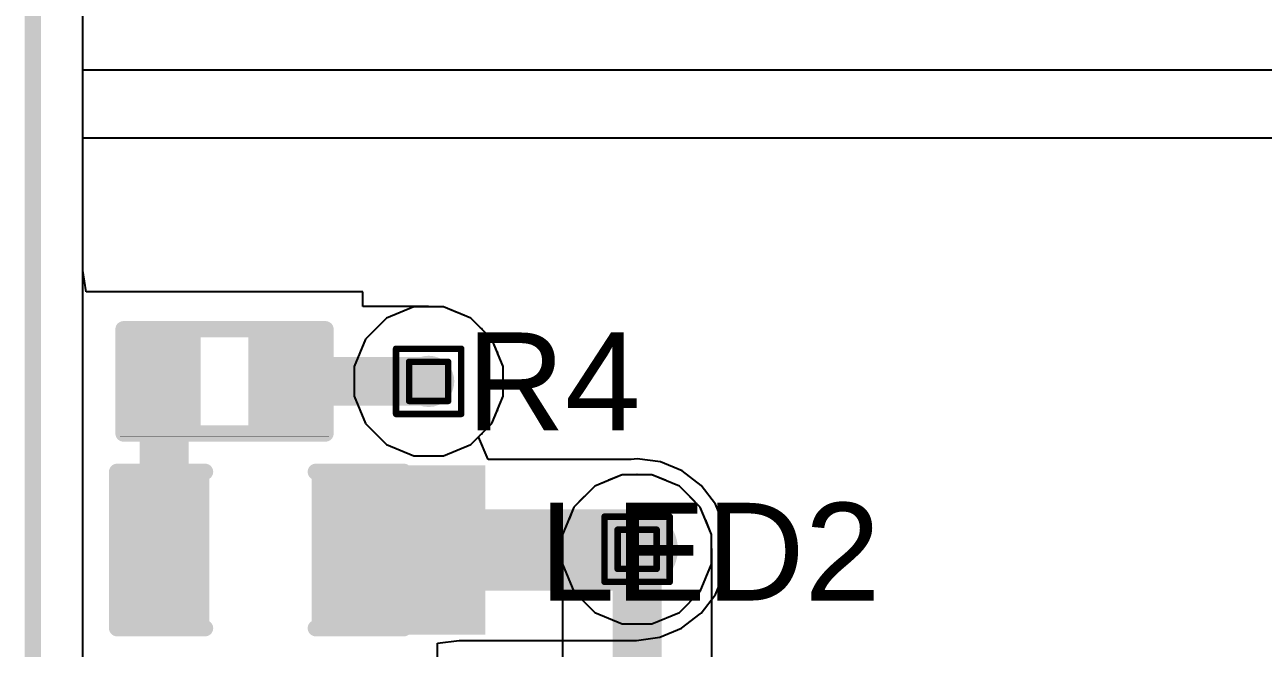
# Model space of a CAD drawing. Header units: inches. Extents: x -18 to 5357, y -8 to 5291.
# Drawn here: x -4.06 to 5.59, y 47.26 to 52.12 of the extents above; entities that cross this region are included whole.
import ezdxf

# ---------------------------------------------------------------- set-up
doc = ezdxf.new("R2010")
doc.units = ezdxf.units.IN
for name, color, linetype in [('Board Outline', 216, 'Continuous'), ('Bottom Layer', 5, 'Continuous'), ('Drill Drawing', 1, 'Continuous'), ('Ground', 16, 'Continuous'), ('Power', 76, 'Continuous'), ('Top Layer', 1, 'Continuous'), ('Top Overlay', 2, 'Continuous'), ('Top Paste', 8, 'Continuous'), ('Top Solder', 216, 'Continuous'), ('Via Holes', 16, 'Continuous')]:
    doc.layers.add(name, color=color, linetype=linetype)
doc.styles.add('Arial', font='', dxfattribs={"height": 0.2})
doc.styles.get('Arial').set_extended_font_data('Arial')

# ---------------------------------------------------------------- blocks, each defined once
blk = doc.blocks.new('R___0402_5')
at = {"layer": 'Top Layer'}
for points in [[(-0.6985, -0.3175), (-0.6985, 0.3175), (-0.2413, 0.3175), (-0.2413, -0.3175)], [(0.2413, -0.3175), (0.2413, 0.3175), (0.6985, 0.3175), (0.6985, -0.3175)]]:
    blk.add_hatch(color=1, dxfattribs=at).paths.add_polyline_path(points)
at = {"layer": 'Top Paste'}
for points in [[(-0.6985, -0.3175), (-0.6985, 0.3175), (-0.2413, 0.3175), (-0.2413, -0.3175)], [(0.2413, -0.3175), (0.2413, 0.3175), (0.6985, 0.3175), (0.6985, -0.3175)]]:
    blk.add_hatch(color=8, dxfattribs=at).paths.add_polyline_path(points)
at = {"layer": 'Top Solder'}
for points in [[(-0.7535, -0.3725), (-0.7535, 0.3725), (-0.1863, 0.3725), (-0.1863, -0.3725)], [(0.1863, -0.3725), (0.1863, 0.3725), (0.7535, 0.3725), (0.7535, -0.3725)]]:
    blk.add_hatch(color=216, dxfattribs=at).paths.add_polyline_path(points)
at = {"layer": 'Top Overlay'}
for points in [[(-0.7874, 0.4064, 0.127, 0.127, 0), (0.7874, 0.4064, 0.127, 0.127, 0)], [(-0.7874, 0.4064, 0.127, 0.127, 0), (-0.7874, -0.4064, 0.127, 0.127, 0)], [(0.7874, -0.4064, 0.127, 0.127, 0), (0.7874, 0.4064, 0.127, 0.127, 0)], [(-0.7874, -0.4064, 0.127, 0.127, 0), (0.7874, -0.4064, 0.127, 0.127, 0)], [(-0.8128, -0.4318, 0.00323, 0.00323, 0), (0.8128, -0.4318, 0.00323, 0.00323, 0)]]:
    blk.add_lwpolyline(points, format="xyseb", dxfattribs=at)
for points in [[(-0.8192, 0.4064, 0.0635, 0.0635, 1), (-0.7557, 0.4064, 0.0635, 0.0635, 1)], [(-0.8192, 0.4064, 0.0635, 0.0635, 1), (-0.7557, 0.4064, 0.0635, 0.0635, 1)], [(0.7556, 0.4064, 0.0635, 0.0635, 1), (0.8191, 0.4064, 0.0635, 0.0635, 1)], [(0.7556, 0.4064, 0.0635, 0.0635, 1), (0.8191, 0.4064, 0.0635, 0.0635, 1)], [(-0.8191, -0.4064, 0.0635, 0.0635, 1), (-0.7556, -0.4064, 0.0635, 0.0635, 1)], [(-0.8191, -0.4064, 0.0635, 0.0635, 1), (-0.7556, -0.4064, 0.0635, 0.0635, 1)], [(0.7556, -0.4064, 0.0635, 0.0635, 1), (0.8191, -0.4064, 0.0635, 0.0635, 1)], [(0.7556, -0.4064, 0.0635, 0.0635, 1), (0.8191, -0.4064, 0.0635, 0.0635, 1)], [(-0.8136, -0.4318, 0.00161, 0.00161, 1), (-0.812, -0.4318, 0.00161, 0.00161, 1)], [(0.812, -0.4318, 0.00161, 0.00161, 1), (0.8136, -0.4318, 0.00161, 0.00161, 1)]]:
    blk.add_lwpolyline(points, format="xyseb", close=True, dxfattribs=at)
blk = doc.blocks.new('LED_0603_73')
at = {"layer": 'Top Layer'}
for points in [[(-1, 0.5), (-0.5, 0.5), (-0.5, -0.5), (-1, -0.5)], [(0.5, 0.5), (1, 0.5), (1, -0.5), (0.5, -0.5)]]:
    blk.add_hatch(color=1, dxfattribs=at).paths.add_polyline_path(points)
at = {"layer": 'Top Overlay'}
blk.add_hatch(color=2, dxfattribs=at).paths.add_polyline_path([(1.1176, -0.6604), (1.7526, -0.6604), (1.7526, 0.6604), (1.1176, 0.6604)])
at = {"layer": 'Top Paste'}
for points in [[(-1, 0.5), (-0.5, 0.5), (-0.5, -0.5), (-1, -0.5)], [(0.5, 0.5), (1, 0.5), (1, -0.5), (0.5, -0.5)]]:
    blk.add_hatch(color=8, dxfattribs=at).paths.add_polyline_path(points)
at = {"layer": 'Top Solder'}
for points in [[(-1.1016, 0.6016), (-0.3984, 0.6016), (-0.3984, -0.6016), (-1.1016, -0.6016)], [(0.3984, 0.6016), (1.1016, 0.6016), (1.1016, -0.6016), (0.3984, -0.6016)]]:
    blk.add_hatch(color=216, dxfattribs=at).paths.add_polyline_path(points)
at = {"layer": 'Top Overlay'}
for points in [[(-1.1176, 0.6096, 0.127, 0.127, 0), (-0.4318, 0.6096, 0.127, 0.127, 0)], [(-1.1176, -0.6096, 0.127, 0.127, 0), (-1.1176, 0.6096, 0.127, 0.127, 0)], [(0.4318, 0.6096, 0.127, 0.127, 0), (1.1176, 0.6096, 0.127, 0.127, 0)], [(1.1176, -0.6096, 0.127, 0.127, 0), (1.1176, 0.6096, 0.127, 0.127, 0)], [(-1.1176, -0.6096, 0.127, 0.127, 0), (-0.4318, -0.6096, 0.127, 0.127, 0)], [(0.4318, -0.6096, 0.127, 0.127, 0), (1.1176, -0.6096, 0.127, 0.127, 0)]]:
    blk.add_lwpolyline(points, format="xyseb", dxfattribs=at)
for points in [[(-1.1493, 0.6096, 0.0635, 0.0635, 1), (-1.0858, 0.6096, 0.0635, 0.0635, 1)], [(-1.1493, 0.6096, 0.0635, 0.0635, 1), (-1.0858, 0.6096, 0.0635, 0.0635, 1)], [(-0.4636, 0.6096, 0.0635, 0.0635, 1), (-0.4001, 0.6096, 0.0635, 0.0635, 1)], [(0.4001, 0.6096, 0.0635, 0.0635, 1), (0.4636, 0.6096, 0.0635, 0.0635, 1)], [(1.0859, 0.6096, 0.0635, 0.0635, 1), (1.1494, 0.6096, 0.0635, 0.0635, 1)], [(1.0859, 0.6096, 0.0635, 0.0635, 1), (1.1494, 0.6096, 0.0635, 0.0635, 1)], [(-1.1494, -0.6096, 0.0635, 0.0635, 1), (-1.0859, -0.6096, 0.0635, 0.0635, 1)], [(-1.1494, -0.6096, 0.0635, 0.0635, 1), (-1.0859, -0.6096, 0.0635, 0.0635, 1)], [(-0.4636, -0.6096, 0.0635, 0.0635, 1), (-0.4001, -0.6096, 0.0635, 0.0635, 1)], [(0.4001, -0.6096, 0.0635, 0.0635, 1), (0.4636, -0.6096, 0.0635, 0.0635, 1)], [(1.0859, -0.6096, 0.0635, 0.0635, 1), (1.1494, -0.6096, 0.0635, 0.0635, 1)], [(1.0859, -0.6096, 0.0635, 0.0635, 1), (1.1494, -0.6096, 0.0635, 0.0635, 1)]]:
    blk.add_lwpolyline(points, format="xyseb", close=True, dxfattribs=at)

msp = doc.modelspace()

# ---------------------------------------------------------------- hatches: boundary and pattern name
at = {"layer": 'Bottom Layer'}
h = msp.add_hatch(color=5, dxfattribs=at)
edge = h.paths.add_edge_path()
edge.add_arc((-0.9144, 49.3401), 0.2, 0, 360)
h = msp.add_hatch(color=5, dxfattribs=at)
edge = h.paths.add_edge_path()
edge.add_arc((0.7112, 48.0314), 0.2, 0, 360)
at = {"layer": 'Ground'}
h = msp.add_hatch(color=16, dxfattribs=at)
edge = h.paths.add_edge_path()
edge.add_arc((-0.9144, 49.3401), 0.2, 0, 360)
h = msp.add_hatch(color=16, dxfattribs=at)
edge = h.paths.add_edge_path()
edge.add_arc((0.7112, 48.0314), 0.2, 0, 360)
at = {"layer": 'Power'}
h = msp.add_hatch(color=76, dxfattribs=at)
edge = h.paths.add_edge_path()
edge.add_arc((-0.9144, 49.3401), 0.2, 0, 360)
h = msp.add_hatch(color=76, dxfattribs=at)
edge = h.paths.add_edge_path()
edge.add_arc((0.7112, 48.0314), 0.2, 0, 360)
at = {"layer": 'Top Layer'}
h = msp.add_hatch(color=1, dxfattribs=at)
edge = h.paths.add_edge_path()
edge.add_arc((-0.9144, 49.3401), 0.2, 0, 360)
h = msp.add_hatch(color=1, dxfattribs=at)
edge = h.paths.add_edge_path()
edge.add_arc((0.7112, 48.0314), 0.2, 0, 360)
at = {"layer": 'Via Holes'}
h = msp.add_hatch(color=7, dxfattribs=at)
edge = h.paths.add_edge_path()
edge.add_arc((-0.9144, 49.3401), 0.1, 0, 360)
h = msp.add_hatch(color=7, dxfattribs=at)
edge = h.paths.add_edge_path()
edge.add_arc((0.7112, 48.0314), 0.1, 0, 360)

# ---------------------------------------------------------------- linework, layer by layer
at = {"layer": 'Board Outline'}
msp.add_lwpolyline([(-3.9999, -1.4599, 0.127, 0.127, 0), (-3.9999, 73.4601, 0.127, 0.127, 0)], format="xyseb", dxfattribs=at)
at = {"layer": 'Bottom Layer'}
for p, q in [((-3.6114, 30.6629), (-3.6114, 73.4601)), ((-1.2435, 49.8326), (-1.4069, 49.6692)), ((-1.03, 49.9211), (-1.2435, 49.8326)), ((-0.7988, 49.9211), (-1.03, 49.9211)), ((-0.5853, 49.8326), (-0.7988, 49.9211)), ((-0.4219, 49.6692), (-0.5853, 49.8326)), ((-1.4069, 49.6692), (-1.4954, 49.4556)), ((-0.3334, 49.4556), (-0.4219, 49.6692)), ((-1.4954, 49.4556), (-1.4954, 49.2245)), ((-0.3334, 49.2245), (-0.3334, 49.4556)), ((-1.4954, 49.2245), (-1.4069, 49.011)), ((-0.4219, 49.011), (-0.3334, 49.2245)), ((-1.4069, 49.011), (-1.2435, 48.8475)), ((-0.5853, 48.8475), (-0.4219, 49.011)), ((-1.2435, 48.8475), (-1.03, 48.7591)), ((-0.7988, 48.7591), (-0.5853, 48.8475)), ((-1.03, 48.7591), (-0.7988, 48.7591)), ((0.4967, 48.5714), (0.4882, 48.5697)), ((0.5956, 48.6124), (0.4967, 48.5714)), ((0.7027, 48.6124), (0.5956, 48.6124)), ((0.7112, 48.6141), (0.7027, 48.6124)), ((0.7197, 48.6124), (0.7112, 48.6141)), ((0.8268, 48.6124), (0.7197, 48.6124)), ((0.9257, 48.5714), (0.8268, 48.6124)), ((0.9342, 48.5697), (0.9257, 48.5714)), ((0.3821, 48.5239), (0.3064, 48.4483)), ((0.481, 48.5649), (0.3821, 48.5239)), ((0.4882, 48.5697), (0.481, 48.5649)), ((0.9414, 48.5649), (0.9342, 48.5697)), ((1.0403, 48.5239), (0.9414, 48.5649)), ((1.116, 48.4483), (1.0403, 48.5239)), ((0.2943, 48.4362), (0.2187, 48.3605)), ((0.2992, 48.4434), (0.2943, 48.4362)), ((0.3064, 48.4483), (0.2992, 48.4434)), ((1.1232, 48.4434), (1.116, 48.4483)), ((1.1281, 48.4362), (1.1232, 48.4434)), ((1.2037, 48.3605), (1.1281, 48.4362)), ((0.2187, 48.3605), (0.1777, 48.2616)), ((1.2447, 48.2616), (1.2037, 48.3605)), ((0.1712, 48.2459), (0.1302, 48.147)), ((0.1729, 48.2544), (0.1712, 48.2459)), ((0.1777, 48.2616), (0.1729, 48.2544)), ((1.2495, 48.2544), (1.2447, 48.2616)), ((1.2512, 48.2459), (1.2495, 48.2544)), ((1.2922, 48.147), (1.2512, 48.2459)), ((0.1302, 48.147), (0.1302, 48.0399)), ((1.2922, 48.0399), (1.2922, 48.147)), ((0.1302, 48.0399), (0.1285, 48.0314)), ((0.1285, 48.0314), (0.1285, 47.0596)), ((1.2939, 48.0314), (1.2922, 48.0399)), ((1.2939, 43.5951), (1.2939, 48.0314))]:
    msp.add_line(p, q, dxfattribs=at)
msp.add_lwpolyline([(0.7112, 43.4686, 0.381, 0.381, 0), (0.7112, 48.0314, 0.381, 0.381, 0)], format="xyseb", dxfattribs=at)
msp.add_lwpolyline([(0.6159, 48.0314, 0.1905, 0.1905, 1), (0.8065, 48.0314, 0.1905, 0.1905, 1)], format="xyseb", close=True, dxfattribs=at)
at = {"layer": 'Drill Drawing'}
for points in [[(-1.1684, 49.5941, 0.0508, 0.0508, 0), (-0.6604, 49.5941, 0.0508, 0.0508, 0)], [(-1.1684, 49.0861, 0.0508, 0.0508, 0), (-1.1684, 49.5941, 0.0508, 0.0508, 0)], [(-0.6604, 49.0861, 0.0508, 0.0508, 0), (-0.6604, 49.5941, 0.0508, 0.0508, 0)], [(-1.0668, 49.4925, 0.0508, 0.0508, 0), (-0.762, 49.4925, 0.0508, 0.0508, 0)], [(-1.0668, 49.1877, 0.0508, 0.0508, 0), (-1.0668, 49.4925, 0.0508, 0.0508, 0)], [(-0.762, 49.1877, 0.0508, 0.0508, 0), (-0.762, 49.4925, 0.0508, 0.0508, 0)], [(-1.0668, 49.1877, 0.0508, 0.0508, 0), (-0.762, 49.1877, 0.0508, 0.0508, 0)], [(-1.1684, 49.0861, 0.0508, 0.0508, 0), (-0.6604, 49.0861, 0.0508, 0.0508, 0)], [(0.4572, 48.2854, 0.0508, 0.0508, 0), (0.9652, 48.2854, 0.0508, 0.0508, 0)], [(0.4572, 47.7774, 0.0508, 0.0508, 0), (0.4572, 48.2854, 0.0508, 0.0508, 0)], [(0.9652, 47.7774, 0.0508, 0.0508, 0), (0.9652, 48.2854, 0.0508, 0.0508, 0)], [(0.5588, 48.1838, 0.0508, 0.0508, 0), (0.8636, 48.1838, 0.0508, 0.0508, 0)], [(0.5588, 47.879, 0.0508, 0.0508, 0), (0.5588, 48.1838, 0.0508, 0.0508, 0)], [(0.8636, 47.879, 0.0508, 0.0508, 0), (0.8636, 48.1838, 0.0508, 0.0508, 0)], [(0.5588, 47.879, 0.0508, 0.0508, 0), (0.8636, 47.879, 0.0508, 0.0508, 0)], [(0.4572, 47.7774, 0.0508, 0.0508, 0), (0.9652, 47.7774, 0.0508, 0.0508, 0)]]:
    msp.add_lwpolyline(points, format="xyseb", dxfattribs=at)
for points in [[(-1.1811, 49.5941, 0.0254, 0.0254, 1), (-1.1557, 49.5941, 0.0254, 0.0254, 1)], [(-1.1811, 49.5941, 0.0254, 0.0254, 1), (-1.1557, 49.5941, 0.0254, 0.0254, 1)], [(-0.6731, 49.5941, 0.0254, 0.0254, 1), (-0.6477, 49.5941, 0.0254, 0.0254, 1)], [(-0.6731, 49.5941, 0.0254, 0.0254, 1), (-0.6477, 49.5941, 0.0254, 0.0254, 1)], [(-1.0795, 49.4925, 0.0254, 0.0254, 1), (-1.0541, 49.4925, 0.0254, 0.0254, 1)], [(-1.0795, 49.4925, 0.0254, 0.0254, 1), (-1.0541, 49.4925, 0.0254, 0.0254, 1)], [(-0.7747, 49.4925, 0.0254, 0.0254, 1), (-0.7493, 49.4925, 0.0254, 0.0254, 1)], [(-0.7747, 49.4925, 0.0254, 0.0254, 1), (-0.7493, 49.4925, 0.0254, 0.0254, 1)], [(-1.0795, 49.1877, 0.0254, 0.0254, 1), (-1.0541, 49.1877, 0.0254, 0.0254, 1)], [(-1.0795, 49.1877, 0.0254, 0.0254, 1), (-1.0541, 49.1877, 0.0254, 0.0254, 1)], [(-0.7747, 49.1877, 0.0254, 0.0254, 1), (-0.7493, 49.1877, 0.0254, 0.0254, 1)], [(-0.7747, 49.1877, 0.0254, 0.0254, 1), (-0.7493, 49.1877, 0.0254, 0.0254, 1)], [(-1.1811, 49.0861, 0.0254, 0.0254, 1), (-1.1557, 49.0861, 0.0254, 0.0254, 1)], [(-1.1811, 49.0861, 0.0254, 0.0254, 1), (-1.1557, 49.0861, 0.0254, 0.0254, 1)], [(-0.6731, 49.0861, 0.0254, 0.0254, 1), (-0.6477, 49.0861, 0.0254, 0.0254, 1)], [(-0.6731, 49.0861, 0.0254, 0.0254, 1), (-0.6477, 49.0861, 0.0254, 0.0254, 1)], [(0.4445, 48.2854, 0.0254, 0.0254, 1), (0.4699, 48.2854, 0.0254, 0.0254, 1)], [(0.4445, 48.2854, 0.0254, 0.0254, 1), (0.4699, 48.2854, 0.0254, 0.0254, 1)], [(0.9525, 48.2854, 0.0254, 0.0254, 1), (0.9779, 48.2854, 0.0254, 0.0254, 1)], [(0.9525, 48.2854, 0.0254, 0.0254, 1), (0.9779, 48.2854, 0.0254, 0.0254, 1)], [(0.5461, 48.1838, 0.0254, 0.0254, 1), (0.5715, 48.1838, 0.0254, 0.0254, 1)], [(0.5461, 48.1838, 0.0254, 0.0254, 1), (0.5715, 48.1838, 0.0254, 0.0254, 1)], [(0.8509, 48.1838, 0.0254, 0.0254, 1), (0.8763, 48.1838, 0.0254, 0.0254, 1)], [(0.8509, 48.1838, 0.0254, 0.0254, 1), (0.8763, 48.1838, 0.0254, 0.0254, 1)], [(0.5461, 47.879, 0.0254, 0.0254, 1), (0.5715, 47.879, 0.0254, 0.0254, 1)], [(0.5461, 47.879, 0.0254, 0.0254, 1), (0.5715, 47.879, 0.0254, 0.0254, 1)], [(0.8509, 47.879, 0.0254, 0.0254, 1), (0.8763, 47.879, 0.0254, 0.0254, 1)], [(0.8509, 47.879, 0.0254, 0.0254, 1), (0.8763, 47.879, 0.0254, 0.0254, 1)], [(0.4445, 47.7774, 0.0254, 0.0254, 1), (0.4699, 47.7774, 0.0254, 0.0254, 1)], [(0.4445, 47.7774, 0.0254, 0.0254, 1), (0.4699, 47.7774, 0.0254, 0.0254, 1)], [(0.9525, 47.7774, 0.0254, 0.0254, 1), (0.9779, 47.7774, 0.0254, 0.0254, 1)], [(0.9525, 47.7774, 0.0254, 0.0254, 1), (0.9779, 47.7774, 0.0254, 0.0254, 1)]]:
    msp.add_lwpolyline(points, format="xyseb", close=True, dxfattribs=at)
at = {"layer": 'Ground'}
for p, q in [((-3.6114, 30.6629), (-3.6114, 73.4601)), ((-1.2435, 49.8326), (-1.4069, 49.6692)), ((-1.03, 49.9211), (-1.2435, 49.8326)), ((-0.7988, 49.9211), (-1.03, 49.9211)), ((-0.5853, 49.8326), (-0.7988, 49.9211)), ((-0.4219, 49.6692), (-0.5853, 49.8326)), ((-1.4069, 49.6692), (-1.4954, 49.4556)), ((-0.3334, 49.4556), (-0.4219, 49.6692)), ((-1.4954, 49.4556), (-1.4954, 49.2245)), ((-0.3334, 49.2245), (-0.3334, 49.4556)), ((-1.4954, 49.2245), (-1.4069, 49.011)), ((-0.4219, 49.011), (-0.3334, 49.2245)), ((-1.4069, 49.011), (-1.2435, 48.8475)), ((-0.5853, 48.8475), (-0.4219, 49.011)), ((-1.2435, 48.8475), (-1.03, 48.7591)), ((-0.7988, 48.7591), (-0.5853, 48.8475)), ((-1.03, 48.7591), (-0.7988, 48.7591)), ((0.5956, 48.6124), (0.3821, 48.5239)), ((0.8268, 48.6124), (0.5956, 48.6124)), ((1.0403, 48.5239), (0.8268, 48.6124)), ((0.3821, 48.5239), (0.2187, 48.3605)), ((1.2037, 48.3605), (1.0403, 48.5239)), ((0.2187, 48.3605), (0.1302, 48.147)), ((1.2922, 48.147), (1.2037, 48.3605)), ((0.1302, 48.147), (0.1302, 47.9158)), ((1.2922, 47.9158), (1.2922, 48.147)), ((0.1302, 47.9158), (0.2187, 47.7023)), ((1.2037, 47.7023), (1.2922, 47.9158)), ((0.2187, 47.7023), (0.3821, 47.5389)), ((1.0403, 47.5389), (1.2037, 47.7023)), ((0.3821, 47.5389), (0.5956, 47.4504)), ((0.8268, 47.4504), (1.0403, 47.5389)), ((0.5956, 47.4504), (0.8268, 47.4504))]:
    msp.add_line(p, q, dxfattribs=at)
at = {"layer": 'Power'}
for p, q in [((-3.6114, 51.7652), (-3.6114, 73.4601)), ((10.1429, 51.7652), (-3.6114, 51.7652)), ((-3.6114, 43.531), (-3.6114, 51.2382)), ((-3.6114, 51.2382), (9.6774, 51.2382)), ((0.5956, 48.6124), (0.3821, 48.5239)), ((0.8268, 48.6124), (0.5956, 48.6124)), ((1.0403, 48.5239), (0.8268, 48.6124)), ((0.3821, 48.5239), (0.2187, 48.3605)), ((1.2037, 48.3605), (1.0403, 48.5239)), ((0.2187, 48.3605), (0.1302, 48.147)), ((1.2922, 48.147), (1.2037, 48.3605)), ((0.1302, 48.147), (0.1302, 47.9158)), ((1.2922, 47.9158), (1.2922, 48.147)), ((0.1302, 47.9158), (0.2187, 47.7023)), ((1.2037, 47.7023), (1.2922, 47.9158)), ((0.2187, 47.7023), (0.3821, 47.5389)), ((1.0403, 47.5389), (1.2037, 47.7023)), ((0.3821, 47.5389), (0.5956, 47.4504)), ((0.8268, 47.4504), (1.0403, 47.5389)), ((0.5956, 47.4504), (0.8268, 47.4504))]:
    msp.add_line(p, q, dxfattribs=at)
at = {"layer": 'Top Layer'}
for p, q in [((-3.6114, 50.2056), (-3.6114, 73.4601)), ((-3.5855, 50.0386), (-3.6114, 50.2056)), ((-3.4336, 50.0386), (-3.5855, 50.0386)), ((-1.4265, 50.0386), (-3.4336, 50.0386)), ((-1.4265, 49.9228), (-1.4265, 50.0386)), ((-0.9144, 49.9228), (-1.4265, 49.9228)), ((-0.9059, 49.9211), (-0.9144, 49.9228)), ((-0.7988, 49.9211), (-0.9059, 49.9211)), ((-0.7, 49.8801), (-0.7988, 49.9211)), ((-0.6914, 49.8784), (-0.7, 49.8801)), ((-0.6842, 49.8736), (-0.6914, 49.8784)), ((-0.5853, 49.8326), (-0.6842, 49.8736)), ((-0.5096, 49.757), (-0.5853, 49.8326)), ((-0.5024, 49.7521), (-0.5096, 49.757)), ((-0.4975, 49.7449), (-0.5024, 49.7521)), ((-0.4219, 49.6692), (-0.4975, 49.7449)), ((-0.3809, 49.5703), (-0.4219, 49.6692)), ((-0.3761, 49.5631), (-0.3809, 49.5703)), ((-0.3744, 49.5545), (-0.3761, 49.5631)), ((-0.3334, 49.4556), (-0.3744, 49.5545)), ((-0.3334, 49.3486), (-0.3334, 49.4556)), ((-0.3317, 49.3401), (-0.3334, 49.3486)), ((-0.3334, 49.3316), (-0.3317, 49.3401)), ((-0.3334, 49.2245), (-0.3334, 49.3316)), ((-0.3744, 49.1256), (-0.3334, 49.2245)), ((-0.4219, 49.011), (-0.3809, 49.1099)), ((-0.3809, 49.1099), (-0.3761, 49.1171)), ((-0.3761, 49.1171), (-0.3744, 49.1256)), ((-0.4975, 48.9353), (-0.4219, 49.011)), ((-0.5251, 48.9078), (-0.5096, 48.9232)), ((-0.4514, 48.73), (-0.5251, 48.9078)), ((-0.5096, 48.9232), (-0.5024, 48.9281)), ((-0.5024, 48.9281), (-0.4975, 48.9353)), ((0.6658, 48.73), (-0.4514, 48.73)), ((0.7112, 48.7359), (0.6658, 48.73)), ((0.8935, 48.7119), (0.7112, 48.7359)), ((1.0635, 48.6415), (0.8935, 48.7119)), ((1.2094, 48.5296), (1.0635, 48.6415)), ((1.3213, 48.3837), (1.2094, 48.5296)), ((1.3917, 48.2137), (1.3213, 48.3837)), ((1.4157, 48.0314), (1.3917, 48.2137)), ((1.3917, 47.8491), (1.4157, 48.0314)), ((1.3213, 47.6791), (1.3917, 47.8491)), ((1.2094, 47.5332), (1.3213, 47.6791)), ((1.0575, 47.4153), (1.2034, 47.5273)), ((1.2034, 47.5273), (1.2094, 47.5332)), ((0.8876, 47.3449), (1.0575, 47.4153)), ((-0.8449, 47.3001), (-0.6757, 47.3209)), ((-0.6757, 47.3209), (0.7052, 47.3209)), ((0.7052, 47.3209), (0.8876, 47.3449)), ((-0.8449, 47.1236), (-0.8449, 47.3001))]:
    msp.add_line(p, q, dxfattribs=at)
for points in [[(-2.9759, 48.0254, 0.381, 0.381, 0), (-2.9759, 49.3401, 0.381, 0.381, 0)], [(-2.0361, 49.3401, 0.381, 0.381, 0), (-0.9144, 49.3401, 0.381, 0.381, 0)], [(-1.4084, 48.0254, 0.635, 0.635, 0), (0.7052, 48.0254, 0.635, 0.635, 0)], [(0.7052, 48.0254, 0.635, 0.635, 0), (0.7112, 48.0314, 0.635, 0.635, 0)]]:
    msp.add_lwpolyline(points, format="xyseb", dxfattribs=at)
for points in [[(-3.0711, 49.3401, 0.1905, 0.1905, 1), (-2.8806, 49.3401, 0.1905, 0.1905, 1)], [(-2.1313, 49.3401, 0.1905, 0.1905, 1), (-1.9408, 49.3401, 0.1905, 0.1905, 1)], [(-1.0096, 49.3401, 0.1905, 0.1905, 1), (-0.8191, 49.3401, 0.1905, 0.1905, 1)], [(-1.5671, 48.0254, 0.3175, 0.3175, 1), (-1.2496, 48.0254, 0.3175, 0.3175, 1)], [(0.5465, 48.0254, 0.3175, 0.3175, 1), (0.864, 48.0254, 0.3175, 0.3175, 1)], [(0.5465, 48.0254, 0.3175, 0.3175, 1), (0.864, 48.0254, 0.3175, 0.3175, 1)], [(0.5524, 48.0314, 0.3175, 0.3175, 1), (0.87, 48.0314, 0.3175, 0.3175, 1)], [(-3.0711, 48.0254, 0.1905, 0.1905, 1), (-2.8806, 48.0254, 0.1905, 0.1905, 1)]]:
    msp.add_lwpolyline(points, format="xyseb", close=True, dxfattribs=at)

# ---------------------------------------------------------------- block references
for name, p in [('R___0402_5', (-2.506, 49.3401)), ('LED_0603_73', (-2.2259, 48.0254))]:
    msp.add_blockref(name, p)

# ---------------------------------------------------------------- texts
at = {"layer": 'Top Overlay', "style": 'Arial'}
for s, p in [('R4', (-0.6207, 48.9592)), ('LED2', (-0.0537, 47.6316))]:
    msp.add_text(s, height=0.762, dxfattribs=at).set_placement(p)

doc.saveas('drawing.dxf')
